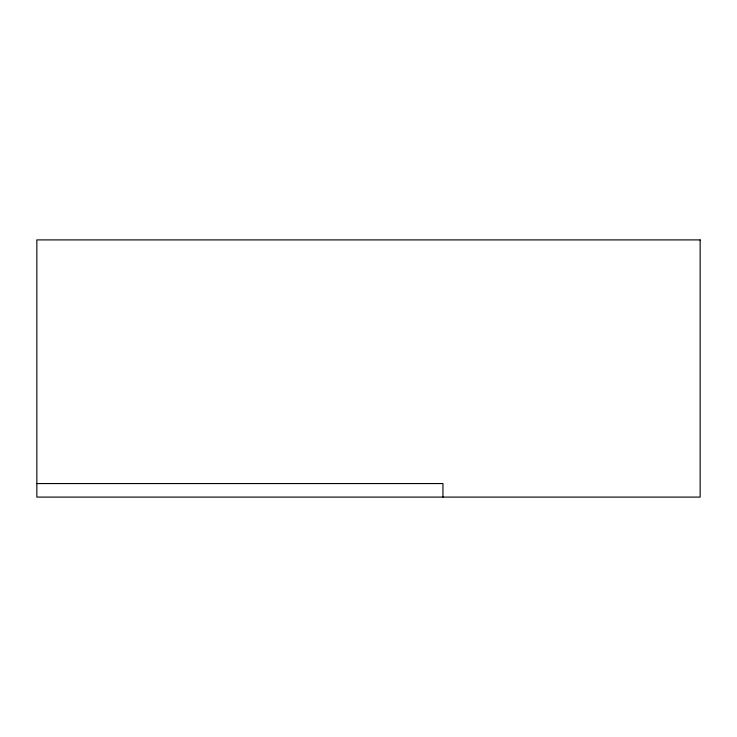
<?xml version="1.0" encoding="UTF-8"?>
<svg xmlns="http://www.w3.org/2000/svg" width="737" height="737" viewBox="0 0 737 737"><rect width="100%" height="100%" fill="white"/><g stroke="black" fill="none" stroke-linecap="round" stroke-linejoin="round"><path stroke-width="1.11" d="M36.85 483.564L442.955 483.564L442.955 497.097M700.15 239.903L36.85 239.903L36.85 497.097L700.15 497.097L700.15 239.903"/></g></svg>
